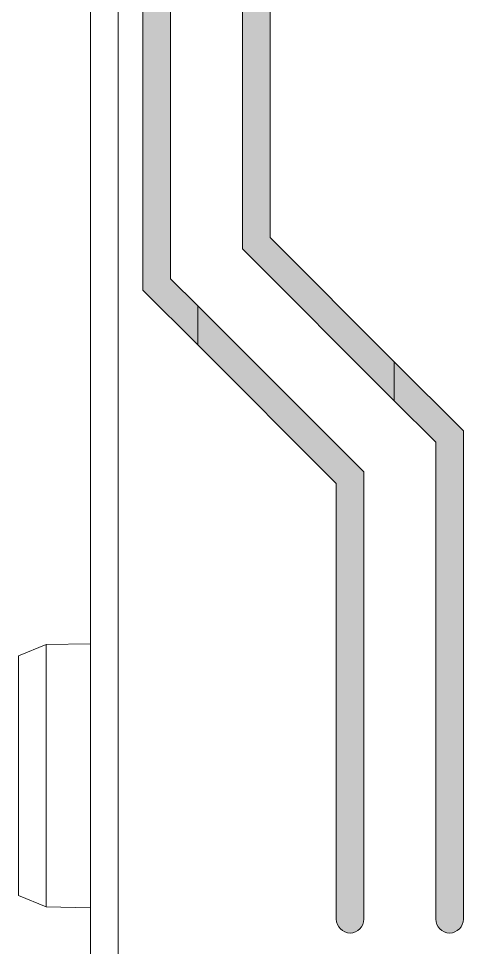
# Model space of a CAD drawing. Extents: x 222 to 1672, y 144 to 807.
# Drawn here: x 445.66 to 453.71, y 380.97 to 397.79 of the extents above; entities that cross this region are included whole.
import ezdxf

# ---------------------------------------------------------------- set-up
doc = ezdxf.new("R2010")
doc.units = 0
doc.header["$LTSCALE"] = 2
doc.header["$MEASUREMENT"] = 0
doc.layers.get('0').update_dxf_attribs({"linetype": 'CONTINUOUS'})
doc.layers.add('DIM', color=7, linetype='CONTINUOUS')

msp = doc.modelspace()

# ---------------------------------------------------------------- hatches: boundary and pattern name
at = {"layer": 'DIM', "lineweight": 5}
for points in [[(450.21272, 393.826), (450.21272, 463.32772), (452.46272, 465.57772), (452.46272, 466.28483), (449.71272, 463.53483), (449.71272, 393.61889), (452.46272, 390.86889), (452.46272, 391.576)], [(448.41272, 393.08042), (448.41272, 464.07331), (448.90462, 464.56521), (448.90462, 465.27231), (447.91272, 464.28042), (447.91272, 392.87331), (448.90462, 391.88141), (448.90462, 392.58852)]]:
    msp.add_hatch(color=256, dxfattribs=at).paths.add_polyline_path(points, flags=0)
h = msp.add_hatch(color=256, dxfattribs=at)
edge = h.paths.add_edge_path(flags=0)
edge.add_line((451.41272, 389.37331), (451.41272, 381.47686))
edge.add_arc((451.66272, 381.47686), 0.25, 180, 360)
edge.add_line((451.91272, 381.47686), (451.91272, 389.58042))
edge.add_line((451.91272, 389.58042), (448.90462, 392.58852))
edge.add_line((448.90462, 392.58852), (448.90462, 391.88141))
edge.add_line((448.90462, 391.88141), (451.41272, 389.37331))
h = msp.add_hatch(color=256, dxfattribs=at)
edge = h.paths.add_edge_path(flags=0)
edge.add_line((453.21272, 390.11889), (453.21272, 381.47686))
edge.add_arc((453.46272, 381.47686), 0.25, 180, 360)
edge.add_line((453.71272, 381.47686), (453.71272, 390.326))
edge.add_line((453.71272, 390.326), (452.46272, 391.576))
edge.add_line((452.46272, 391.576), (452.46272, 390.86889))
edge.add_line((452.46272, 390.86889), (453.21272, 390.11889))

# ---------------------------------------------------------------- linework, layer by layer
at = {"linetype": 'Continuous', "lineweight": 5}
for p, q in [((446.96272, 380.57686), (446.96272, 476.57686)), ((447.46272, 476.57686), (447.46272, 380.57686)), ((447.91272, 464.28042), (447.91272, 392.87331)), ((448.41272, 393.08041), (448.41272, 464.07331)), ((449.71272, 463.53483), (449.71272, 393.61889)), ((450.21272, 393.826), (450.21272, 463.32773)), ((452.46272, 391.576), (450.21272, 393.826)), ((449.71272, 393.61889), (452.46272, 390.86889)), ((448.90462, 392.58852), (448.41272, 393.08041)), ((447.91272, 392.87331), (448.90462, 391.88141)), ((451.91272, 389.58042), (448.90462, 392.58852)), ((448.90462, 391.88141), (448.90462, 392.58852)), ((448.90462, 391.88141), (451.41272, 389.37331)), ((453.71272, 390.326), (452.46272, 391.576)), ((452.46272, 391.576), (452.46272, 390.86889)), ((452.46272, 390.86889), (453.21272, 390.11889)), ((453.71272, 381.47686), (453.71272, 390.326)), ((453.21272, 390.11889), (453.21272, 381.47686)), ((451.91272, 381.47686), (451.91272, 389.58042)), ((451.41272, 389.37331), (451.41272, 381.47686)), ((446.16265, 386.45417), (445.66272, 386.24545)), ((446.96272, 386.46814), (446.16265, 386.45417)), ((446.16265, 386.45417), (446.16265, 381.69955)), ((445.66272, 381.90828), (445.66272, 386.24545)), ((445.66272, 381.90828), (446.16265, 381.69955)), ((446.16265, 381.69955), (446.96272, 381.68559))]:
    msp.add_line(p, q, dxfattribs=at)
for centre in [(451.66272, 381.47686), (453.46272, 381.47686)]:
    msp.add_arc(centre, 0.25, 180, 0, dxfattribs=at)

doc.saveas('drawing.dxf')
